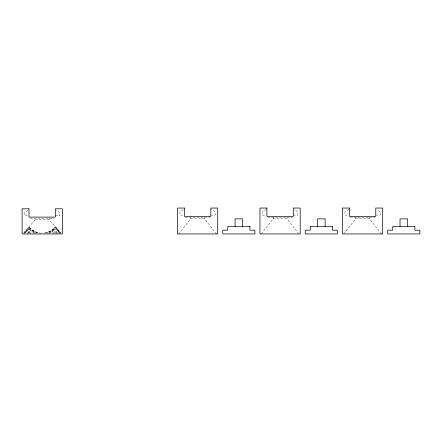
<?xml version="1.0" encoding="UTF-8"?>
<svg xmlns="http://www.w3.org/2000/svg" width="442" height="442" viewBox="0 0 442 442"><rect width="100%" height="100%" fill="white"/><g stroke="black" fill="none" stroke-linecap="round" stroke-linejoin="round"><path stroke-width="0.33" stroke-dasharray="2.21 1.66" d="M178.745 233.951L190.69 218.862L190.69 217.608M261.228 233.951L273.173 218.862L273.173 217.608M343.705 233.951L355.65 218.862L355.65 217.608M44.758 233.072C48.935 232.404 52.797 230.144 55.543 226.939C52.764 230.183 48.835 232.464 44.598 233.094M23.509 233.094L35.299 219.619L35.299 218.359M27.918 210.342L24.614 212.701L24.614 215.845L29.017 215.845M183.303 209.591L180.005 211.95L180.005 215.088L183.148 215.088M266.333 209.199L262.482 211.95L262.482 215.088L266.255 215.088M348.815 209.199L344.964 211.95L344.964 215.088L348.738 215.088M210.806 215.088L215.21 215.088L215.21 211.95L211.359 209.199M293.289 215.088L297.687 215.088L297.687 211.95L293.836 209.199M375.766 215.088L380.17 215.088L380.17 211.95L376.866 209.591M55.421 215.845L59.819 215.845L59.819 212.701L55.421 209.558M30.271 218.359L54.162 218.359M190.69 218.862L204.519 218.862L216.464 233.951M273.173 218.862L287.002 218.862L298.947 233.951M355.65 218.862L369.479 218.862L381.424 233.951M35.299 219.619L49.134 219.619L60.924 233.094M41.476 233.249C36.636 233.028 32.023 230.608 28.896 226.939C31.636 230.144 35.498 232.404 39.675 233.072M374.512 216.348L374.512 217.608L350.622 217.608L350.622 216.348M369.479 217.608L369.479 218.862M292.029 216.348L292.029 217.608L268.139 217.608L268.139 216.348M287.002 217.608L287.002 218.862M209.552 216.348L209.552 217.608L185.662 217.608L185.662 216.348M204.519 217.608L204.519 218.862M60.228 232.299L60.228 233.398M60.178 232.243L60.178 233.382M59.67 231.663L59.67 233.376M59.609 231.591L59.609 233.359M58.908 230.79L58.908 233.951M58.167 229.939L58.167 233.282M58.079 229.84L58.079 233.951M57.228 228.868L57.228 233.315M57.129 228.757L57.129 233.299M56.178 227.669L56.178 233.321M56.068 227.542L56.068 233.31M55.018 227.542L55.018 233.31M54.896 227.669L54.896 233.321M53.764 228.757L53.764 233.299M53.631 228.868L53.631 233.315M52.421 229.84L52.421 233.266M52.283 229.939L52.283 233.282M50.996 230.79L50.996 233.321M50.852 230.873L50.852 233.337M49.51 231.591L49.51 233.359M49.36 231.663L49.36 233.376M49.134 218.359L49.134 219.619M47.968 232.243L47.968 233.382M47.813 232.299L47.813 233.398M36.625 232.299L36.625 233.398M36.471 232.243L36.471 233.382M35.073 231.663L35.073 233.376M34.924 231.591L34.924 233.951M33.581 230.873L33.581 233.337M33.437 230.79L33.437 233.321M32.15 229.939L32.15 233.282M32.017 229.84L32.017 233.266M30.802 228.868L30.802 233.315M30.669 228.757L30.669 233.299M29.537 227.669L29.537 233.321M29.415 227.542L29.415 233.31M28.365 227.542L28.365 233.31M28.255 227.669L28.255 233.321M27.305 228.757L27.305 233.299M27.205 228.868L27.205 233.315M26.354 229.84L26.354 233.266M26.266 229.939L26.266 233.282M25.526 230.79L25.526 233.321M25.454 230.873L25.454 233.337M24.824 231.591L24.763 233.376M24.255 232.243L24.205 233.398"/><path stroke-width="0.66" d="M407.579 226.409L407.579 218.862L400.032 218.862L400.032 226.409M325.097 226.409L325.097 218.862L317.555 218.862L317.555 226.409M242.619 226.409L242.619 218.862L235.072 218.862L235.072 226.409M184.402 208.049L177.491 208.049L177.491 233.951L217.724 233.951L217.724 208.049L210.806 208.049L210.806 216.348L184.402 216.348L184.402 208.049M266.885 208.049L259.968 208.049L259.968 233.951L300.201 233.951L300.201 208.049L293.289 208.049L293.289 216.348L266.885 216.348L266.885 208.049M349.362 208.049L342.451 208.049L342.451 233.951L382.684 233.951L382.684 208.049L375.766 208.049L375.766 216.348L349.362 216.348L349.362 208.049M29.017 208.806L22.1 208.806L22.1 233.951L62.333 233.951L62.333 208.806L55.421 208.806L55.421 217.105L29.017 217.105L29.017 208.806M249.912 226.409L227.779 226.409L227.779 230.177L222.751 230.177L222.751 233.951L254.94 233.951L254.94 230.177L249.912 230.177L249.912 226.409M332.39 226.409L310.262 226.409L310.262 230.177L305.234 230.177L305.234 233.951L337.417 233.951L337.417 230.177L332.39 230.177L332.39 226.409M414.872 226.409L392.745 226.409L392.745 230.177L387.711 230.177L387.711 233.951L419.9 233.951L419.9 230.177L414.872 230.177L414.872 226.409"/></g></svg>
